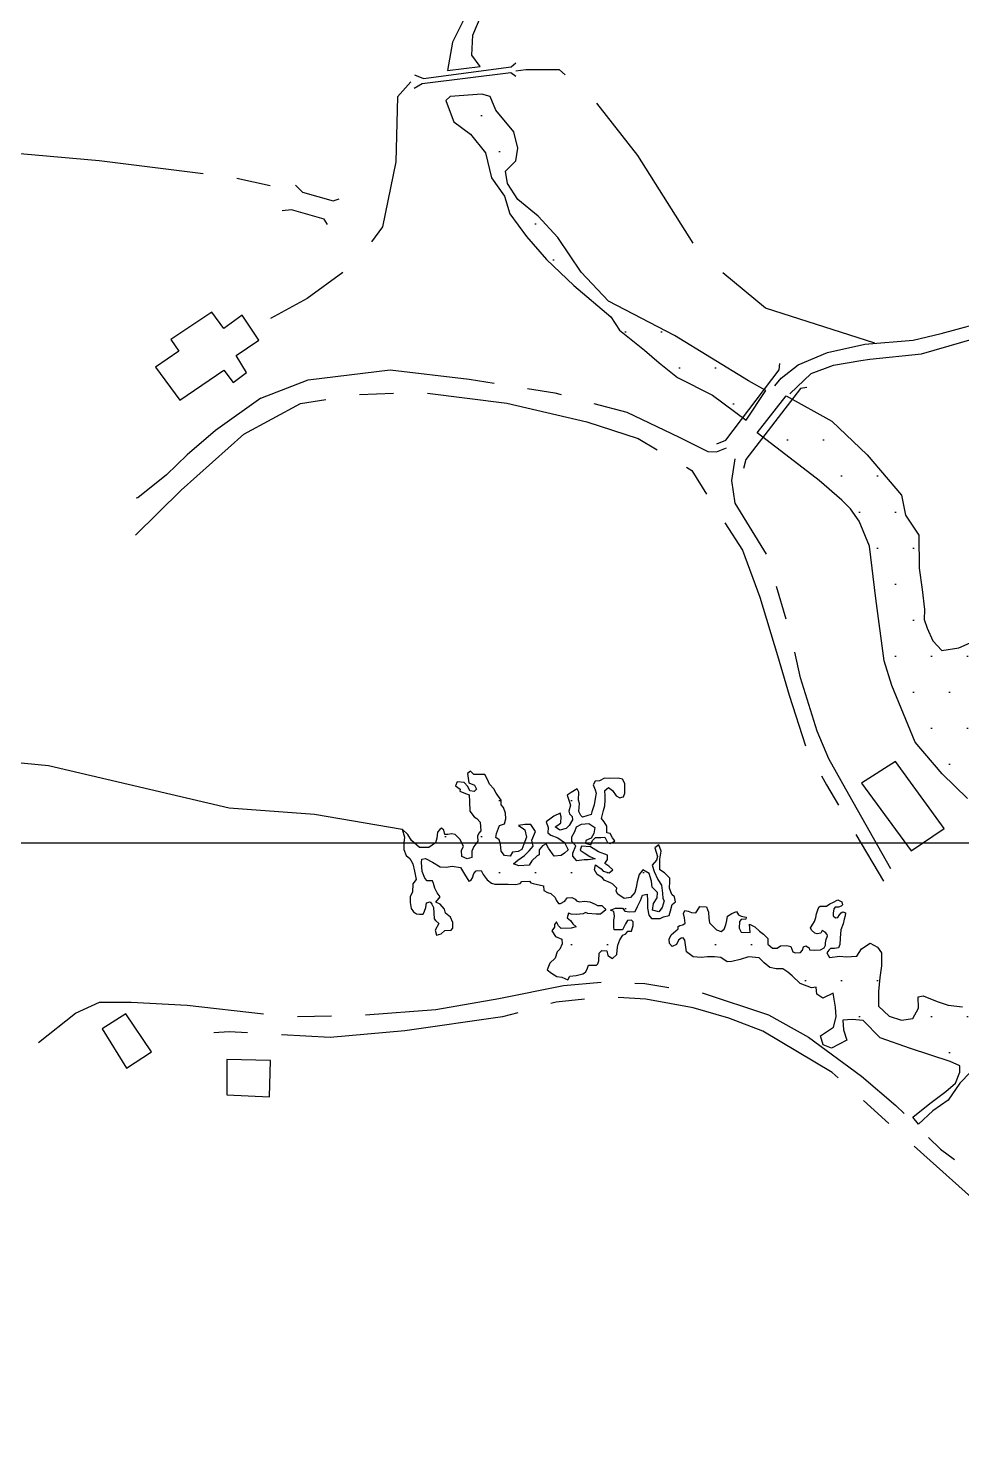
# Model space of a CAD drawing. Header units: millimetres. Extents: x 548366 to 1117317, y 7446967 to 14899125.
# Drawn here: x 556116.5 to 556322.2, y 7459282 to 7459594.4 of the extents above; entities that cross this region are included whole.
import ezdxf

# ---------------------------------------------------------------- set-up
doc = ezdxf.new("R2010")
doc.units = ezdxf.units.MM
doc.header["$MEASUREMENT"] = 0
doc.linetypes.add('CAMINHO', pattern=[3.75, 3, -0.75])
doc.linetypes.add('ESTR-TERRA', pattern=[1, 0.7, -0.1, 0.1, -0.1])
for name, color, linetype in [('CAMINHO', 1, 'CAMINHO'), ('EDIFICAÇÃO', 7, 'Continuous'), ('MALHA_TM', 8, 'Continuous'), ('PONTE', 8, 'Continuous'), ('RADIAIS', 222, 'Continuous'), ('RIO_PERMANENTE', 4, 'Continuous'), ('RUA_PAV_S_MEIO_FIO', 2, 'ESTR-TERRA')]:
    doc.layers.add(name, color=color, linetype=linetype)
pattern_1 = [(0, (0, 0), (3.96875, 7.9375), [0, -7.9375])]

msp = doc.modelspace()

# ---------------------------------------------------------------- hatches: boundary and pattern name
at = {"layer": 'RIO_PERMANENTE', "ltscale": 0.5}
h = msp.add_hatch(dxfattribs=at)
h.set_pattern_fill('DOTS', color=256, scale=5, style=0)
h.set_pattern_definition(pattern_1)
h.paths.add_polyline_path([(556211.02, 7459617.53), (556211.64, 7459605.7), (556212.47, 7459596.37), (556209.98, 7459591.39), (556208.89, 7459585.15), (556216.04, 7459586.04), (556214.27, 7459588.5), (556214.43, 7459592.88), (556216.31, 7459597.26), (556215.84, 7459604.15), (556215.68, 7459614.63), (556215.06, 7459619.95), (556213.51, 7459626.24), (556210.4, 7459636.82), (556205.41, 7459650.92), (556198.52, 7459664.48), (556185.03, 7459681.7), (556176.93, 7459694.77), (556173.2, 7459705.55), (556172.16, 7459711.78), (556172.36, 7459718.18), (556172.78, 7459725.65), (556178.71, 7459734.07), (556189.05, 7459743.84), (556200.51, 7459754.73), (556205.63, 7459763.8), (556210.25, 7459776.65), (556211.24, 7459790.82), (556214.53, 7459812.57), (556217.5, 7459830.03), (556220.25, 7459838.54), (556212.76, 7459837.69), (556210.77, 7459829.88), (556207.64, 7459811.29), (556204.75, 7459788.99), (556202.13, 7459771.15), (556194.51, 7459758.82), (556182.44, 7459746.75), (556174.56, 7459739.41), (556167.97, 7459728.72), (556166.56, 7459723.7), (556165.94, 7459719.35), (556168.64, 7459704.62), (556168.84, 7459694.45), (556174.87, 7459685.95), (556180.06, 7459675.78), (556184.24, 7459668.14), (556190.05, 7459663.16), (556195.24, 7459650.3), (556205.62, 7459630.8)])
h = msp.add_hatch(dxfattribs=at)
h.set_pattern_fill('DOTS', color=256, scale=5, style=0)
h.set_pattern_definition(pattern_1)
h.paths.add_polyline_path([(556219.5, 7459576.4), (556218.26, 7459579.44), (556216.45, 7459579.9), (556209.44, 7459579.44), (556208.54, 7459578.54), (556209.44, 7459575.94), (556210.3, 7459573.84), (556213.93, 7459571.12), (556217.24, 7459567.03), (556217.93, 7459564.22), (556221.89, 7459565.2), (556223.47, 7459564.76), (556223.94, 7459565.23), (556224.36, 7459568.04), (556223.49, 7459571.63)])
h.paths.add_polyline_path([(556226.67, 7459553.48), (556221.71, 7459556.49), (556222.6, 7459553.58), (556226.32, 7459548.57), (556230.7, 7459543.49), (556236.75, 7459537.75), (556238.99, 7459535.87), (556236.87, 7459540.98)])
h = msp.add_hatch(dxfattribs=at)
h.set_pattern_fill('DOTS', color=256, scale=5, style=0)
h.set_pattern_definition(pattern_1)
h.paths.add_polyline_path([(556265.57, 7459522.3), (556265.02, 7459523), (556258.93, 7459526.75), (556244.37, 7459534.31), (556238.37, 7459540.7), (556233.19, 7459548.35), (556228.89, 7459553.07), (556224.39, 7459556.72), (556222.11, 7459560.21), (556221.65, 7459562.96), (556223.47, 7459564.76), (556221.89, 7459565.2), (556217.93, 7459564.22), (556218.59, 7459561.49), (556221.42, 7459557.43), (556221.71, 7459556.49), (556226.67, 7459553.48), (556236.87, 7459540.98), (556238.99, 7459535.87), (556244.9, 7459530.91), (556246.78, 7459527.92), (556252.32, 7459523.56), (556255.5, 7459520.71), (556259.55, 7459517.53), (556267.3, 7459513.59), (556273.99, 7459508.65), (556277.5, 7459513.28), (556275.91, 7459513.54)])
h.paths.add_polyline_path([(556275.19, 7459516.75), (556265.02, 7459523), (556265.57, 7459522.3), (556275.91, 7459513.54), (556277.5, 7459513.28), (556278.69, 7459514.85)])
at = {"layer": 'RIO_PERMANENTE', "ltscale": 4}
h = msp.add_hatch(dxfattribs=at)
h.set_pattern_fill('DOTS', color=256, scale=5, style=0)
h.set_pattern_definition(pattern_1)
h.paths.add_polyline_path([(556337.85, 7459471.75), (556331.25, 7459465.91), (556324.76, 7459459.35), (556321.57, 7459457.98), (556317.82, 7459457.39), (556315.82, 7459459.51), (556314.56, 7459462.28), (556313.94, 7459464.24), (556314.01, 7459466.45), (556313.47, 7459470.8), (556312.8, 7459475.51), (556312.74, 7459482.76), (556309.82, 7459487.18), (556308.94, 7459491.6), (556301.34, 7459500.46), (556293.56, 7459507.9), (556284.85, 7459512.76), (556278.4, 7459504.36), (556285.32, 7459499.02), (556290.79, 7459494.81), (556295.8, 7459490.48), (556297.73, 7459488.61), (556299.57, 7459485.86), (556301.87, 7459480.35), (556303.25, 7459468.87), (556305.08, 7459455.1), (556306.83, 7459449.67), (556311.98, 7459437.2), (556317.91, 7459430.23), (556323.47, 7459424.8), (556328.07, 7459416.54), (556329.45, 7459411.95), (556329.91, 7459405.52), (556333.02, 7459394.85), (556349.42, 7459370.56), (556350.03, 7459370.88), (556351.69, 7459372.78), (556354.77, 7459375.15), (556356.67, 7459376.09), (556360.7, 7459376.57), (556365.21, 7459376.81), (556370.43, 7459377.75), (556375.17, 7459381.07), (556381.58, 7459386.99), (556387.03, 7459392.68), (556391.6, 7459398.51), (556400.37, 7459410.35), (556405.12, 7459416.51), (556405.71, 7459417.13)])
h.paths.add_polyline_path([(556361.61, 7459427.11), (556365.08, 7459429.71), (556368.98, 7459431.79), (556371.71, 7459432.44), (556373.67, 7459432.93), (556375.73, 7459433.27), (556378.36, 7459432.93), (556379.73, 7459429.96), (556381.61, 7459428.84), (556381.67, 7459427.67), (556381.33, 7459426.76), (556379.27, 7459424.93), (556376.3, 7459420.82), (556375.09, 7459418.5), (556373.43, 7459414.81), (556373.15, 7459413.09), (556372.93, 7459409.78), (556372.65, 7459407.8), (556372.27, 7459406.36), (556370.13, 7459402.78), (556368.64, 7459401.87), (556365.7, 7459401.56), (556364.85, 7459399.03), (556364.18, 7459398.67), (556363.39, 7459399.03), (556362.47, 7459398.88), (556361.93, 7459398.09), (556361.51, 7459395.09), (556359.59, 7459393.86), (556355.41, 7459393.68), (556354.22, 7459394.18), (556353.44, 7459395.82), (556352.52, 7459396.85), (556350.04, 7459397.36), (556348.75, 7459398.22), (556348.49, 7459399.63), (556348.9, 7459400.54), (556348.29, 7459401.98), (556346.58, 7459407.01), (556344.75, 7459409.98), (556342.47, 7459413.21), (556342.35, 7459414.54), (556342.91, 7459415.38), (556344.06, 7459415), (556344.65, 7459414.08), (556346.39, 7459412.34), (556349.16, 7459411.28), (556350.74, 7459410.61), (556351.36, 7459411.57), (556351.72, 7459412.83), (556351.61, 7459414.77), (556353.49, 7459415.2), (556354.01, 7459416.23), (556352.91, 7459416.69), (556350.74, 7459416.69), (556348.13, 7459417.99), (556347.27, 7459418.88), (556347.69, 7459420.16), (556349.43, 7459420.16), (556351.3, 7459419.29), (556352.87, 7459419.45), (556355.38, 7459421.05), (556358.58, 7459423.34)], flags=16)
h = msp.add_hatch(dxfattribs=at)
h.set_pattern_fill('DOTS', color=256, scale=5, style=0)
h.set_pattern_definition(pattern_1)
h.paths.add_polyline_path([(556224.39, 7459411.22), (556225.81, 7459412.21), (556226.88, 7459413.28), (556227.73, 7459414.27), (556227.48, 7459415.62), (556228.28, 7459417.51), (556227.23, 7459419.04), (556225.95, 7459419.04), (556224.53, 7459418.83), (556225.34, 7459418.36), (556225.9, 7459417.9), (556226.27, 7459416.29), (556225.67, 7459414.7), (556225.23, 7459413.54), (556224.44, 7459413.14), (556223.18, 7459412.99), (556222.68, 7459412.07), (556221.47, 7459412.21), (556220.68, 7459413.21), (556220.54, 7459414.7), (556220.26, 7459415.7), (556219.54, 7459416.2), (556219.69, 7459417.05), (556220.33, 7459418.83), (556221.47, 7459419.18), (556221.75, 7459420.32), (556221.68, 7459421.53), (556221.18, 7459422.81), (556220.68, 7459423.38), (556220.68, 7459424.45), (556219.62, 7459425.94), (556219.05, 7459426.94), (556218.12, 7459427.93), (556217.69, 7459429), (556217.12, 7459430.07), (556214.7, 7459430.07), (556213.92, 7459430.78), (556213.28, 7459430.28), (556213.56, 7459428.22), (556214.85, 7459427.72), (556215.27, 7459426.87), (556214.77, 7459426.3), (556213.78, 7459426.44), (556213.35, 7459427.43), (556212.57, 7459428.29), (556211, 7459428.43), (556210.65, 7459427.58), (556211.64, 7459426.87), (556211.57, 7459426.37), (556212.85, 7459425.87), (556213.64, 7459425.59), (556213.71, 7459424.09), (556213.78, 7459421.96), (556214.77, 7459420.75), (556215.34, 7459420.39), (556216.06, 7459419.54), (556216.2, 7459417.69), (556215.77, 7459417.12), (556215.49, 7459416.48), (556215.56, 7459415.41), (556214.7, 7459414.2), (556214.21, 7459413.21), (556214.21, 7459411.78), (556213.21, 7459411.5), (556212, 7459412), (556211.93, 7459413.35), (556212.43, 7459414.27), (556211.57, 7459415.84), (556210.57, 7459416.84), (556209.79, 7459416.98), (556208.94, 7459416.84), (556208.3, 7459416.84), (556208.08, 7459417.83), (556207.58, 7459418.26), (556207.16, 7459417.97), (556206.66, 7459417.4), (556206.52, 7459416.05), (556206.23, 7459414.99), (556204.74, 7459413.99), (556202.74, 7459413.99), (556200.96, 7459415.55), (556200.11, 7459416.84), (556198.9, 7459418.04), (556199.4, 7459416.27), (556199.25, 7459414.99), (556199.25, 7459413.56), (556199.75, 7459412.21), (556200.54, 7459411.57), (556201.25, 7459410.43), (556201.6, 7459408.8), (556201.96, 7459406.95), (556201.25, 7459406.02), (556201.18, 7459404.17), (556200.61, 7459403.18), (556200.61, 7459401.9), (556200.89, 7459400.54), (556201.39, 7459399.83), (556202.03, 7459399.41), (556202.67, 7459399.34), (556203.53, 7459399.34), (556203.81, 7459399.98), (556204.1, 7459400.76), (556204.24, 7459401.83), (556205.09, 7459402.04), (556205.45, 7459401.54), (556205.8, 7459400.76), (556205.95, 7459398.27), (556206.23, 7459397.91), (556206.94, 7459397.24), (556206.16, 7459395.75), (556206.44, 7459394.68), (556207.51, 7459394.97), (556208.29, 7459395.68), (556209.65, 7459395.82), (556210.07, 7459396.25), (556210.07, 7459397.46), (556209.5, 7459398.66), (556208.44, 7459399.52), (556208.22, 7459400.44), (556207.23, 7459401.51), (556206.3, 7459401.94), (556206.94, 7459402.79), (556207.23, 7459403.15), (556206.59, 7459404), (556206.09, 7459405), (556205.8, 7459406.06), (556205.59, 7459406.63), (556204.38, 7459406.63), (556203.88, 7459407.27), (556203.31, 7459408.7), (556203.17, 7459410.69), (556203.24, 7459411.4), (556204.02, 7459411.54), (556205.59, 7459410.76), (556207.23, 7459409.76), (556208.58, 7459409.69), (556209.93, 7459409.9), (556211.71, 7459409.62), (556212.64, 7459408.13), (556213.56, 7459406.56), (556213.99, 7459406.7), (556214.35, 7459407.34), (556214.7, 7459408.27), (556215.2, 7459408.84), (556216.27, 7459408.91), (556216.77, 7459408.06), (556217.62, 7459406.85), (556218.55, 7459406.13), (556219.33, 7459405.92), (556220.54, 7459405.92), (556222.25, 7459405.92), (556223.89, 7459405.85), (556224.88, 7459406.06), (556225.24, 7459406.49), (556226.95, 7459406.56), (556227.23, 7459406.21), (556227.73, 7459406.06), (556230.01, 7459405.57), (556230.08, 7459404.5), (556230.93, 7459404.07), (556231.65, 7459403.86), (556232.64, 7459403), (556232.86, 7459402.36), (556233.35, 7459401.65), (556233.78, 7459401.65), (556234.71, 7459402.15), (556235.28, 7459402.93), (556236.27, 7459403), (556236.98, 7459402.65), (556237.34, 7459402.22), (556237.98, 7459402.01), (556239.05, 7459402.15), (556240.26, 7459402.01), (556241.4, 7459401.51), (556241.9, 7459401.23), (556242.89, 7459401.23), (556243.53, 7459400.59), (556243.75, 7459400.3), (556242.61, 7459399.31), (556241.61, 7459399.31), (556239.83, 7459399.45), (556239.26, 7459399.66), (556238.76, 7459399.38), (556237.27, 7459399.23), (556236.13, 7459399.31), (556235.56, 7459399.52), (556235.28, 7459398.52), (556235.99, 7459397.88), (556236.49, 7459397.17), (556237.2, 7459396.53), (556236.13, 7459396.25), (556233.92, 7459396.18), (556233.35, 7459396.74), (556232.93, 7459397.6), (556232.43, 7459397.03), (556232.43, 7459396.46), (556231.86, 7459395.61), (556232.71, 7459394.4), (556234.07, 7459393.83), (556234.14, 7459392.76), (556233.64, 7459391.62), (556233.07, 7459391.05), (556232.57, 7459389.63), (556231.43, 7459388.49), (556230.86, 7459387.07), (556231.79, 7459386.29), (556233, 7459385.58), (556234.07, 7459385.43), (556235.42, 7459384.86), (556235.85, 7459385.65), (556237.2, 7459385.79), (556238.69, 7459386.14), (556239.26, 7459386.5), (556239.69, 7459387.21), (556239.97, 7459388.07), (556241.68, 7459388.07), (556242.04, 7459388.35), (556242.25, 7459389.06), (556242.32, 7459390.7), (556242.89, 7459391.34), (556243.96, 7459391.27), (556244.18, 7459390.2), (556245.24, 7459389.56), (556246.17, 7459390.41), (556246.24, 7459391.41), (556246.45, 7459392.48), (556246.88, 7459393.69), (556247.52, 7459394.68), (556248.16, 7459394.97), (556248.61, 7459395.53), (556249.4, 7459395.53), (556249.82, 7459396.82), (556249.82, 7459397.6), (556249.4, 7459398.02), (556248.54, 7459397.95), (556248.11, 7459397.17), (556247.47, 7459395.89), (556245.62, 7459395.89), (556245.55, 7459396.46), (556245.55, 7459397.88), (556245.69, 7459398.88), (556245.55, 7459399.87), (556244.77, 7459400.16), (556245.91, 7459400.66), (556247.47, 7459400.66), (556247.97, 7459399.95), (556248.97, 7459399.8), (556250.25, 7459399.87), (556250.75, 7459401.01), (556251.39, 7459402.29), (556251.82, 7459403.5), (556252.88, 7459403.72), (556252.96, 7459402.22), (556252.96, 7459400.66), (556253.24, 7459399.09), (556253.81, 7459398.38), (556255.73, 7459398.38), (556256.51, 7459398.74), (556257.73, 7459399.02), (556258.01, 7459400.02), (556258.37, 7459401.44), (556259.15, 7459402.01), (556258.94, 7459403.15), (556258.29, 7459403.64), (556257.8, 7459405.07), (556257.87, 7459406.49), (556257.87, 7459407.27), (556256.73, 7459408.41), (556255.66, 7459409.05), (556255.66, 7459411.4), (556255.95, 7459413.18), (556255.45, 7459414.6), (556254.59, 7459413.89), (556255.16, 7459412.04), (556254.95, 7459411.18), (556253.95, 7459410.12), (556254.45, 7459408.7), (556255.23, 7459406.92), (556256.02, 7459405.71), (556256.23, 7459403.93), (556256.3, 7459402.79), (556256.66, 7459402.22), (556256.16, 7459400.8), (556255.45, 7459399.8), (556254.02, 7459400.16), (556254.24, 7459401.65), (556255.09, 7459402.93), (556255.16, 7459404.07), (556253.95, 7459405.28), (556253.81, 7459406.56), (556253.31, 7459408.27), (556251.96, 7459409.05), (556251.1, 7459408.05), (556250.68, 7459406.42), (556250.46, 7459405.21), (556250.18, 7459404.07), (556249.18, 7459403), (556247.83, 7459402.79), (556246.41, 7459403.72), (556246.05, 7459404.36), (556246.19, 7459405.07), (556245.34, 7459405.92), (556244.77, 7459406.21), (556243.42, 7459406.77), (556243.06, 7459407.34), (556241.85, 7459408.05), (556241.28, 7459409.05), (556241.5, 7459410.16), (556242.77, 7459409.33), (556243.18, 7459408.78), (556244.48, 7459408.4), (556245.34, 7459409.05), (556244.42, 7459409.9), (556243.58, 7459410.45), (556244.13, 7459411.33), (556244.13, 7459412.32), (556242.16, 7459413.01), (556240.38, 7459414.15), (556238.44, 7459414.28), (556238.09, 7459413.4), (556239, 7459412.82), (556240.28, 7459412.04), (556241.42, 7459411.49), (556239.89, 7459411.31), (556238.99, 7459411.27), (556237.38, 7459411.07), (556236.51, 7459412.11), (556236.51, 7459412.75), (556237.15, 7459414.34), (556236.31, 7459415.31), (556236.31, 7459416.35), (556236.91, 7459417.54), (556237.34, 7459418.54), (556238.41, 7459419.11), (556240.05, 7459419.25), (556241.33, 7459418.4), (556241.14, 7459417.05), (556240.57, 7459416.06), (556239.33, 7459415.53), (556239.29, 7459414.94), (556240.43, 7459414.58), (556240.83, 7459415.55), (556241.47, 7459416.2), (556242.68, 7459416.2), (556243.56, 7459416.28), (556244.16, 7459415.07), (556244.69, 7459414.89), (556245.46, 7459415.24), (556245.77, 7459415.49), (556245.25, 7459416.12), (556244.75, 7459417.05), (556243.96, 7459417.26), (556243.96, 7459417.9), (556243.96, 7459418.68), (556243.39, 7459419.61), (556242.81, 7459420.38), (556243.25, 7459422.17), (556243.54, 7459423.17), (556243.61, 7459424.45), (556243.61, 7459425.37), (556243.54, 7459426.54), (556244.38, 7459427.2), (556245.24, 7459426.58), (556246.03, 7459425.37), (556246.88, 7459424.95), (556247.31, 7459425.09), (556247.67, 7459425.16), (556247.97, 7459425.94), (556247.97, 7459428.06), (556247.46, 7459429.07), (556246.46, 7459429.28), (556244.6, 7459429.21), (556243.47, 7459429.25), (556242.41, 7459428.65), (556241.4, 7459428.63), (556241, 7459427.82), (556241.4, 7459426.72), (556241.61, 7459425.94), (556241.4, 7459424.8), (556241.19, 7459423.38), (556240.7, 7459421.83), (556240.57, 7459421.26), (556238.6, 7459420.69), (556238.23, 7459421.06), (556237.84, 7459421.89), (556237.98, 7459423.66), (556237.72, 7459424.45), (556237.84, 7459426.15), (556237.45, 7459426.89), (556236.11, 7459426.08), (556235.25, 7459425.5), (556235.96, 7459423.32), (556235.63, 7459422.03), (556235.78, 7459421.39), (556236.35, 7459420.82), (556236.42, 7459420.11), (556235.71, 7459418.83), (556235.06, 7459418.19), (556233.64, 7459417.83), (556232.6, 7459418.57), (556233.43, 7459419.04), (556233.86, 7459419.45), (556233.93, 7459420.75), (556233.71, 7459421.53), (556232.33, 7459420.91), (556231.7, 7459420.47), (556230.59, 7459419.61), (556231.08, 7459418.42), (556231.01, 7459417.26), (556231.67, 7459416.71), (556233.17, 7459416.14), (556234.64, 7459415.13), (556235.44, 7459413.47), (556234.69, 7459412.72), (556233.94, 7459412.24), (556232.36, 7459412.07), (556231.14, 7459413.86), (556230.65, 7459414.77), (556229.8, 7459414.35), (556229.09, 7459413.47), (556229.11, 7459412.41), (556228.63, 7459412.19), (556227.48, 7459411.07), (556226.84, 7459410.12), (556224.6, 7459409.93), (556223.39, 7459410.36)])
h = msp.add_hatch(dxfattribs=at)
h.set_pattern_fill('DOTS', color=256, scale=5, style=0)
h.set_pattern_definition(pattern_1)
h.paths.add_polyline_path([(556333.02, 7459394.85), (556333.12, 7459394.5), (556332.46, 7459387.35), (556329.64, 7459382.93), (556325.47, 7459379.52), (556322.4, 7459378.93), (556319.25, 7459379.27), (556316.83, 7459380.09), (556313.72, 7459381.33), (556312.58, 7459381.12), (556312.69, 7459378.64), (556311.44, 7459376.36), (556308.95, 7459375.94), (556306.25, 7459376.88), (556303.87, 7459379.05), (556303.87, 7459382.26), (556304.18, 7459385.37), (556304.49, 7459387.96), (556304.49, 7459390.76), (556303.66, 7459392.01), (556302, 7459392.94), (556300.14, 7459391.7), (556299.1, 7459390.04), (556296.71, 7459389.93), (556295.36, 7459390.04), (556293.08, 7459389.73), (556292.46, 7459390.76), (556292.9, 7459391.4), (556293.28, 7459391.75), (556294.18, 7459391.75), (556295.04, 7459391.92), (556295.33, 7459392.6), (556295.42, 7459394.05), (556295.59, 7459395.88), (556296.1, 7459397.16), (556296.27, 7459398.23), (556296.53, 7459398.96), (556296.57, 7459399.64), (556295.97, 7459399.85), (556295.63, 7459399.64), (556295.29, 7459399.17), (556294.91, 7459398.61), (556294.39, 7459398.49), (556293.84, 7459398.91), (556293.88, 7459399.51), (556294.05, 7459400.45), (556294.35, 7459400.83), (556295.08, 7459400.88), (556295.63, 7459401.05), (556295.93, 7459401.34), (556295.8, 7459402.03), (556294.91, 7459402.5), (556293.8, 7459401.9), (556293.16, 7459401.6), (556292.43, 7459401.09), (556291.02, 7459401.05), (556290.72, 7459400.83), (556290.42, 7459400.02), (556290.21, 7459399.38), (556290.04, 7459398.61), (556289.78, 7459397.68), (556289.4, 7459397.08), (556288.89, 7459396.31), (556289.1, 7459395.76), (556289.83, 7459395.16), (556290.34, 7459394.95), (556291.15, 7459395.16), (556291.45, 7459395.71), (556292.09, 7459395.37), (556292.56, 7459394.86), (556292.6, 7459394.52), (556292.35, 7459393.75), (556292.22, 7459393.03), (556292.22, 7459392.47), (556291.88, 7459391.87), (556291.11, 7459391.49), (556289.74, 7459391.4), (556288.63, 7459391.45), (556288.55, 7459391.92), (556287.86, 7459392.34), (556287.31, 7459392.09), (556287.09, 7459391.4), (556286.67, 7459390.85), (556285.56, 7459390.76), (556284.96, 7459390.98), (556284.57, 7459392.21), (556283.64, 7459392.43), (556282.23, 7459392.3), (556281.5, 7459391.79), (556280.48, 7459391.79), (556279.45, 7459392.69), (556279.45, 7459393.95), (556278.53, 7459394.9), (556277.65, 7459395.59), (556276.6, 7459396.54), (556275.47, 7459397.14), (556275.6, 7459395.24), (556273.61, 7459395.37), (556273.17, 7459396.19), (556273.26, 7459397.69), (556273.61, 7459398.13), (556274.62, 7459398.21), (556274.71, 7459398.62), (556273.61, 7459398.87), (556273.04, 7459399.15), (556272.6, 7459399.91), (556271.56, 7459399.44), (556270.55, 7459398.87), (556270.42, 7459397.89), (556270.2, 7459396.98), (556269.88, 7459395.97), (556269.16, 7459395.5), (556268.15, 7459395.87), (556267.36, 7459396.66), (556266.6, 7459397.42), (556266.48, 7459398.4), (556266.38, 7459399.75), (556265.94, 7459400.95), (556264.49, 7459400.98), (556263.92, 7459400.07), (556263.6, 7459399.6), (556262.63, 7459399.66), (556261.9, 7459399.97), (556261.21, 7459400.13), (556260.89, 7459399.47), (556261.14, 7459398.52), (556261.24, 7459397.32), (556260.73, 7459396.98), (556260.07, 7459396.82), (556259.69, 7459396.57), (556259.69, 7459396.08), (556259.23, 7459395.62), (556258.18, 7459394.75), (556257.71, 7459393.82), (556257.77, 7459392.83), (556258.41, 7459392.19), (556259.34, 7459392.66), (556259.75, 7459393.59), (556260.39, 7459394.05), (556260.85, 7459394.11), (556261.2, 7459393.59), (556261.55, 7459391.03), (556263, 7459389.93), (556264.75, 7459389.76), (556266.2, 7459389.93), (556267.71, 7459389.93), (556269.08, 7459389.78), (556270.48, 7459388.79), (556271.52, 7459388.85), (556273.38, 7459389.32), (556275.24, 7459389.9), (556277.57, 7459389.66), (556278.67, 7459388.62), (556279.95, 7459387.57), (556281.29, 7459387.28), (556282.8, 7459387.28), (556283.9, 7459386.53), (556284.83, 7459385.72), (556286.57, 7459384.03), (556289.07, 7459383.1), (556290.12, 7459383.22), (556290.26, 7459381.7), (556291.57, 7459380.84), (556293.9, 7459381.94), (556294.36, 7459378.81), (556294.54, 7459376.72), (556293.95, 7459374.45), (556291.11, 7459372.48), (556291.65, 7459370.56), (556293.47, 7459369.81), (556296.89, 7459371.59), (556296.16, 7459373.81), (556295.99, 7459375.96), (556298.08, 7459376.08), (556300.45, 7459375.86), (556304.25, 7459372.07), (556310.89, 7459369.7), (556319.66, 7459366.86), (556321.8, 7459365.91), (556321.8, 7459364.49), (556320.85, 7459362.12), (556318.72, 7459360.22), (556315.16, 7459357.62), (556311.4, 7459354.61), (556312.65, 7459353.09), (556315.87, 7459355.96), (556319.19, 7459358.33), (556321.8, 7459362.12), (556324.17, 7459364.49), (556329.63, 7459366.62), (556344.33, 7459367.8), (556349.42, 7459370.56)])

# ---------------------------------------------------------------- linework, layer by layer
at = {"layer": 'CAMINHO', "ltscale": 12.5, "flags": 128}
for points in [[(556303.07, 7459525.05), (556278.95, 7459532.77), (556264.43, 7459544.81), (556250.84, 7459566.42), (556240.64, 7459579.39), (556233.54, 7459585.26), (556226.12, 7459585.26), (556223.96, 7459584.95)], [(556200.77, 7459582.67), (556197.82, 7459579.36), (556197.46, 7459565.03), (556194.52, 7459550.7), (556189, 7459542.99), (556177.97, 7459534.9), (556169.89, 7459530.49)]]:
    msp.add_lwpolyline(points, dxfattribs=at)
at = {"layer": 'EDIFICAÇÃO'}
for points in [[(556144.52, 7459519.77), (556149.85, 7459512.5), (556159.55, 7459519.12), (556161.65, 7459516.38), (556164.57, 7459518.64), (556162.3, 7459522.36), (556167.31, 7459525.75), (556163.6, 7459531.24), (556159.55, 7459528.33), (556156.97, 7459531.89), (556147.91, 7459525.91), (556149.69, 7459523.32)], [(556300.13, 7459428.17), (556311.08, 7459413.23), (556318.37, 7459418.15), (556307.61, 7459432.9)], [(556132.78, 7459374.09), (556138.16, 7459365.41), (556143.62, 7459368.98), (556137.95, 7459377.37)], [(556160.22, 7459367.3), (556160.22, 7459359.53), (556169.67, 7459359.11), (556169.88, 7459367.09)]]:
    msp.add_lwpolyline(points, close=True, dxfattribs=at)
at = {"layer": 'MALHA_TM'}
msp.add_lwpolyline([(549360, 7459415), (559365, 7459415)], dxfattribs=at)
at = {"layer": 'PONTE', "ltscale": 2.5}
for points in [[(556223.97, 7459583.79), (556222.84, 7459584.63), (556203.26, 7459582.19), (556201.5, 7459581.16)], [(556201.6, 7459584.2), (556203.61, 7459583.38), (556222.87, 7459585.91), (556223.93, 7459586.81)], [(556268.25, 7459502.87), (556270.25, 7459503.73), (556281.99, 7459519.2), (556282.09, 7459520.59)], [(556288.04, 7459515.3), (556286.64, 7459515.08), (556274.61, 7459499.45), (556274.11, 7459497.47)]]:
    msp.add_lwpolyline(points, dxfattribs=at)
at = {"layer": 'PONTE'}
for points in [[(556175.37, 7459559.85), (556176.91, 7459558.31), (556183.7, 7459556.46), (556185.02, 7459556.89)], [(556182.44, 7459551.21), (556181.71, 7459552.42), (556174.46, 7459554.45), (556172.44, 7459554.19)]]:
    msp.add_lwpolyline(points, dxfattribs=at)
at = {"layer": 'RADIAIS', "linetype": 'Continuous', "ltscale": 2.5}
for radius in [4998.2, 3998.56]:
    msp.add_circle((554363.71, 7455412.75), radius, dxfattribs=at)
at = {"layer": 'RIO_PERMANENTE'}
for points in [[(556212.47, 7459596.37), (556209.98, 7459591.39), (556208.89, 7459585.15), (556216.04, 7459586.04), (556214.27, 7459588.5), (556214.43, 7459592.88), (556216.31, 7459597.26)], [(556047.66, 7459439.16), (556120.97, 7459432.03), (556160.77, 7459422.7), (556179.57, 7459421.34), (556198.9, 7459418.04)]]:
    msp.add_lwpolyline(points, dxfattribs=at)
at = {"layer": 'RIO_PERMANENTE', "ltscale": 2.5, "flags": 128}
for points in [[(556279.06, 7459514.65), (556275.19, 7459516.75), (556258.93, 7459526.75), (556244.37, 7459534.31), (556238.37, 7459540.7), (556233.19, 7459548.35), (556228.89, 7459553.07), (556224.39, 7459556.72), (556222.11, 7459560.21), (556221.65, 7459562.96), (556223.94, 7459565.23), (556224.36, 7459568.04), (556223.49, 7459571.63), (556219.5, 7459576.4), (556218.26, 7459579.44), (556216.45, 7459579.9), (556209.44, 7459579.44), (556208.54, 7459578.54), (556209.44, 7459575.94), (556210.3, 7459573.84), (556213.93, 7459571.12), (556217.24, 7459567.03), (556218.59, 7459561.49), (556221.42, 7459557.43), (556222.6, 7459553.58), (556226.32, 7459548.57), (556230.7, 7459543.49), (556236.75, 7459537.75), (556244.9, 7459530.91), (556246.78, 7459527.92), (556252.32, 7459523.56), (556255.5, 7459520.71), (556259.55, 7459517.53), (556267.3, 7459513.59), (556274.69, 7459508.14)], [(556248.61, 7459395.53), (556249.4, 7459395.53), (556249.82, 7459396.82), (556249.82, 7459397.6), (556249.4, 7459398.02), (556248.54, 7459397.95), (556248.11, 7459397.17), (556247.47, 7459395.89), (556245.62, 7459395.89), (556245.55, 7459396.46), (556245.55, 7459397.88), (556245.69, 7459398.88), (556245.55, 7459399.87), (556244.77, 7459400.16), (556245.91, 7459400.66), (556247.47, 7459400.66), (556247.97, 7459399.95), (556248.97, 7459399.8), (556250.25, 7459399.87), (556250.75, 7459401.01), (556251.39, 7459402.29), (556251.82, 7459403.5), (556252.88, 7459403.72), (556252.96, 7459402.22), (556252.96, 7459400.66), (556253.24, 7459399.09), (556253.81, 7459398.38), (556255.73, 7459398.38), (556256.51, 7459398.74), (556257.73, 7459399.02), (556258.01, 7459400.02), (556258.37, 7459401.44), (556259.15, 7459402.01), (556258.94, 7459403.15), (556258.29, 7459403.64), (556257.8, 7459405.07), (556257.87, 7459406.49), (556257.87, 7459407.27), (556256.73, 7459408.41), (556255.66, 7459409.05), (556255.66, 7459411.4), (556255.95, 7459413.18), (556255.45, 7459414.6), (556254.59, 7459413.89), (556255.16, 7459412.04), (556254.95, 7459411.18), (556253.95, 7459410.12), (556254.45, 7459408.7), (556255.23, 7459406.92), (556256.02, 7459405.71), (556256.23, 7459403.93), (556256.3, 7459402.79), (556256.66, 7459402.22), (556256.16, 7459400.8), (556255.45, 7459399.8), (556254.02, 7459400.16), (556254.24, 7459401.65), (556255.09, 7459402.93), (556255.16, 7459404.07), (556253.95, 7459405.28), (556253.81, 7459406.56), (556253.31, 7459408.27), (556251.96, 7459409.05), (556251.1, 7459408.05), (556250.68, 7459406.42), (556250.46, 7459405.21), (556250.18, 7459404.07), (556249.18, 7459403), (556247.83, 7459402.79), (556246.41, 7459403.72), (556246.05, 7459404.36), (556246.19, 7459405.07), (556245.34, 7459405.92), (556244.77, 7459406.21), (556243.42, 7459406.77), (556243.06, 7459407.34), (556241.85, 7459408.05), (556241.28, 7459409.05), (556241.5, 7459410.16), (556242.77, 7459409.33), (556243.18, 7459408.78), (556244.48, 7459408.4), (556245.34, 7459409.05), (556244.42, 7459409.9), (556243.58, 7459410.45), (556244.13, 7459411.33), (556244.13, 7459412.32), (556242.16, 7459413.01), (556240.38, 7459414.15), (556238.44, 7459414.28), (556238.09, 7459413.4), (556239, 7459412.82), (556240.28, 7459412.04), (556241.42, 7459411.49), (556239.89, 7459411.31), (556238.99, 7459411.27), (556237.38, 7459411.07), (556236.51, 7459412.11), (556236.51, 7459412.75), (556237.15, 7459414.34), (556236.31, 7459415.31), (556236.31, 7459416.35), (556236.91, 7459417.54), (556237.34, 7459418.54), (556238.41, 7459419.11), (556240.05, 7459419.25), (556241.33, 7459418.4), (556241.14, 7459417.05), (556240.57, 7459416.06), (556239.33, 7459415.53), (556239.29, 7459414.94), (556240.43, 7459414.58), (556240.83, 7459415.55), (556241.47, 7459416.2), (556242.68, 7459416.2), (556243.56, 7459416.28), (556244.16, 7459415.07), (556244.69, 7459414.89), (556245.46, 7459415.24), (556245.77, 7459415.49), (556245.25, 7459416.12), (556244.75, 7459417.05), (556243.96, 7459417.26), (556243.96, 7459417.9), (556243.96, 7459418.68), (556243.39, 7459419.61), (556242.81, 7459420.38), (556243.25, 7459422.17), (556243.54, 7459423.17), (556243.61, 7459424.45), (556243.61, 7459425.37), (556243.54, 7459426.54), (556244.38, 7459427.2), (556245.24, 7459426.58), (556246.03, 7459425.37), (556246.88, 7459424.95), (556247.31, 7459425.09), (556247.67, 7459425.16), (556247.97, 7459425.94), (556247.97, 7459428.06), (556247.46, 7459429.07), (556246.46, 7459429.28), (556244.6, 7459429.21), (556243.47, 7459429.25), (556242.41, 7459428.65), (556241.4, 7459428.63), (556241, 7459427.82), (556241.4, 7459426.72), (556241.61, 7459425.94), (556241.4, 7459424.8), (556241.19, 7459423.38), (556240.7, 7459421.83), (556240.57, 7459421.26), (556238.6, 7459420.69), (556238.23, 7459421.06), (556237.84, 7459421.89), (556237.98, 7459423.66), (556237.72, 7459424.45), (556237.84, 7459426.15), (556237.45, 7459426.89), (556236.11, 7459426.08), (556235.25, 7459425.5), (556235.96, 7459423.32), (556235.63, 7459422.03), (556235.78, 7459421.39), (556236.35, 7459420.82), (556236.42, 7459420.11), (556235.71, 7459418.83), (556235.06, 7459418.19), (556233.64, 7459417.83), (556232.6, 7459418.57), (556233.43, 7459419.04), (556233.86, 7459419.45), (556233.93, 7459420.75), (556233.71, 7459421.53), (556232.33, 7459420.91), (556231.7, 7459420.47), (556230.59, 7459419.61), (556231.08, 7459418.42), (556231.01, 7459417.26), (556231.67, 7459416.71), (556233.17, 7459416.14), (556234.64, 7459415.13), (556235.44, 7459413.47), (556234.69, 7459412.72), (556233.94, 7459412.24), (556232.36, 7459412.07), (556231.14, 7459413.86), (556230.65, 7459414.77), (556229.8, 7459414.35), (556229.09, 7459413.47), (556229.11, 7459412.41), (556228.63, 7459412.19), (556227.48, 7459411.07), (556226.84, 7459410.12), (556224.6, 7459409.93), (556223.39, 7459410.36), (556224.39, 7459411.22), (556225.81, 7459412.21), (556226.88, 7459413.28), (556227.73, 7459414.27), (556227.48, 7459415.62), (556228.28, 7459417.51), (556227.23, 7459419.04), (556225.95, 7459419.04), (556224.53, 7459418.83), (556225.34, 7459418.36), (556225.9, 7459417.9), (556226.27, 7459416.29), (556225.67, 7459414.7), (556225.23, 7459413.54), (556224.44, 7459413.14), (556223.18, 7459412.99), (556222.68, 7459412.07), (556221.47, 7459412.21), (556220.68, 7459413.21), (556220.54, 7459414.7), (556220.26, 7459415.7), (556219.54, 7459416.2), (556219.69, 7459417.05), (556220.33, 7459418.83), (556221.47, 7459419.18), (556221.75, 7459420.32), (556221.68, 7459421.53), (556221.18, 7459422.81), (556220.68, 7459423.38), (556220.68, 7459424.45), (556219.62, 7459425.94), (556219.05, 7459426.94), (556218.12, 7459427.93), (556217.69, 7459429), (556217.12, 7459430.07), (556214.7, 7459430.07), (556213.92, 7459430.78), (556213.28, 7459430.28), (556213.56, 7459428.22), (556214.85, 7459427.72), (556215.27, 7459426.87), (556214.77, 7459426.3), (556213.78, 7459426.44), (556213.35, 7459427.43), (556212.57, 7459428.29), (556211, 7459428.43), (556210.65, 7459427.58), (556211.64, 7459426.87), (556211.57, 7459426.37), (556212.85, 7459425.87), (556213.64, 7459425.59), (556213.71, 7459424.09), (556213.78, 7459421.96), (556214.77, 7459420.75), (556215.34, 7459420.39), (556216.06, 7459419.54), (556216.2, 7459417.69), (556215.77, 7459417.12), (556215.49, 7459416.48), (556215.56, 7459415.41), (556214.7, 7459414.2), (556214.21, 7459413.21), (556214.21, 7459411.78), (556213.21, 7459411.5), (556212, 7459412), (556211.93, 7459413.35), (556212.43, 7459414.27), (556211.57, 7459415.84), (556210.57, 7459416.84), (556209.79, 7459416.98), (556208.94, 7459416.84), (556208.3, 7459416.84), (556208.08, 7459417.83), (556207.58, 7459418.26), (556207.16, 7459417.97), (556206.66, 7459417.4), (556206.52, 7459416.05), (556206.23, 7459414.99), (556204.74, 7459413.99), (556202.74, 7459413.99), (556200.96, 7459415.55), (556200.11, 7459416.84), (556198.9, 7459418.04), (556199.4, 7459416.27), (556199.25, 7459414.99), (556199.25, 7459413.56), (556199.75, 7459412.21), (556200.54, 7459411.57), (556201.25, 7459410.43), (556201.6, 7459408.8), (556201.96, 7459406.95), (556201.25, 7459406.02), (556201.18, 7459404.17), (556200.61, 7459403.18), (556200.61, 7459401.9), (556200.89, 7459400.54), (556201.39, 7459399.83), (556202.03, 7459399.41), (556202.67, 7459399.34), (556203.53, 7459399.34), (556203.81, 7459399.98), (556204.1, 7459400.76), (556204.24, 7459401.83), (556205.09, 7459402.04), (556205.45, 7459401.54), (556205.8, 7459400.76), (556205.95, 7459398.27), (556206.23, 7459397.91), (556206.94, 7459397.24), (556206.16, 7459395.75), (556206.44, 7459394.68), (556207.51, 7459394.97), (556208.29, 7459395.68), (556209.65, 7459395.82), (556210.07, 7459396.25), (556210.07, 7459397.46), (556209.5, 7459398.66), (556208.44, 7459399.52), (556208.22, 7459400.44), (556207.23, 7459401.51), (556206.3, 7459401.94), (556206.94, 7459402.79), (556207.23, 7459403.15), (556206.59, 7459404), (556206.09, 7459405), (556205.8, 7459406.06), (556205.59, 7459406.63), (556204.38, 7459406.63), (556203.88, 7459407.27), (556203.31, 7459408.7), (556203.17, 7459410.69), (556203.24, 7459411.4), (556204.02, 7459411.54), (556205.59, 7459410.76), (556207.23, 7459409.76), (556208.58, 7459409.69), (556209.93, 7459409.9), (556211.71, 7459409.62), (556212.64, 7459408.13), (556213.56, 7459406.56), (556213.99, 7459406.7), (556214.35, 7459407.34), (556214.7, 7459408.27), (556215.2, 7459408.84), (556216.27, 7459408.91), (556216.77, 7459408.06), (556217.62, 7459406.85), (556218.55, 7459406.13), (556219.33, 7459405.92), (556220.54, 7459405.92), (556222.25, 7459405.92), (556223.89, 7459405.85), (556224.88, 7459406.06), (556225.24, 7459406.49), (556226.95, 7459406.56), (556227.23, 7459406.21), (556227.73, 7459406.06), (556230.01, 7459405.57), (556230.08, 7459404.5), (556230.93, 7459404.07), (556231.65, 7459403.86), (556232.64, 7459403), (556232.86, 7459402.36), (556233.35, 7459401.65), (556233.78, 7459401.65), (556234.71, 7459402.15), (556235.28, 7459402.93), (556236.27, 7459403), (556236.98, 7459402.65), (556237.34, 7459402.22), (556237.98, 7459402.01), (556239.05, 7459402.15), (556240.26, 7459402.01), (556241.4, 7459401.51), (556241.9, 7459401.23), (556242.89, 7459401.23), (556243.53, 7459400.59), (556243.75, 7459400.3), (556242.61, 7459399.31), (556241.61, 7459399.31), (556239.83, 7459399.45), (556239.26, 7459399.66), (556238.76, 7459399.38), (556237.27, 7459399.23), (556236.13, 7459399.31), (556235.56, 7459399.52), (556235.28, 7459398.52), (556235.99, 7459397.88), (556236.49, 7459397.17), (556237.2, 7459396.53), (556236.13, 7459396.25), (556233.92, 7459396.18), (556233.35, 7459396.74), (556232.93, 7459397.6), (556232.43, 7459397.03), (556232.43, 7459396.46), (556231.86, 7459395.61), (556232.71, 7459394.4), (556234.07, 7459393.83), (556234.14, 7459392.76), (556233.64, 7459391.62), (556233.07, 7459391.05), (556232.57, 7459389.63), (556231.43, 7459388.49), (556230.86, 7459387.07), (556231.79, 7459386.29), (556233, 7459385.58), (556234.07, 7459385.43), (556235.42, 7459384.86), (556235.85, 7459385.65), (556237.2, 7459385.79), (556238.69, 7459386.14), (556239.26, 7459386.5), (556239.69, 7459387.21), (556239.97, 7459388.07), (556241.68, 7459388.07), (556242.04, 7459388.35), (556242.25, 7459389.06), (556242.32, 7459390.7), (556242.89, 7459391.34), (556243.96, 7459391.27), (556244.18, 7459390.2), (556245.24, 7459389.56), (556246.17, 7459390.41), (556246.24, 7459391.41), (556246.45, 7459392.48), (556246.88, 7459393.69), (556247.52, 7459394.68), (556248.16, 7459394.97)]]:
    msp.add_lwpolyline(points, close=True, dxfattribs=at)
for points in [[(556323.47, 7459424.8), (556317.91, 7459430.23), (556311.98, 7459437.2), (556306.83, 7459449.67), (556305.08, 7459455.1), (556303.25, 7459468.87), (556301.87, 7459480.35), (556299.57, 7459485.86), (556297.73, 7459488.61), (556295.8, 7459490.48), (556290.79, 7459494.81), (556285.32, 7459499.02), (556277.16, 7459505.32), (556283.55, 7459513.49), (556293.56, 7459507.9), (556301.34, 7459500.46), (556308.94, 7459491.6), (556309.82, 7459487.18), (556312.74, 7459482.76), (556312.8, 7459475.51), (556313.47, 7459470.8), (556314.01, 7459466.45), (556313.94, 7459464.24), (556314.56, 7459462.28), (556315.82, 7459459.51), (556317.82, 7459457.39), (556321.57, 7459457.98), (556324.76, 7459459.35)], [(556324.17, 7459364.49), (556321.8, 7459362.12), (556319.19, 7459358.33), (556315.87, 7459355.96), (556312.65, 7459353.09), (556311.4, 7459354.61), (556315.16, 7459357.62), (556318.72, 7459360.22), (556320.85, 7459362.12), (556321.8, 7459364.49), (556321.8, 7459365.91), (556319.66, 7459366.86), (556310.89, 7459369.7), (556304.25, 7459372.07), (556300.45, 7459375.86), (556298.08, 7459376.08), (556295.99, 7459375.96), (556296.16, 7459373.81), (556296.89, 7459371.59), (556293.47, 7459369.81), (556291.65, 7459370.56), (556291.11, 7459372.48), (556293.95, 7459374.45), (556294.54, 7459376.72), (556294.36, 7459378.81), (556293.9, 7459381.94), (556291.57, 7459380.84), (556290.26, 7459381.7), (556290.12, 7459383.22), (556289.07, 7459383.1), (556286.57, 7459384.03), (556284.83, 7459385.72), (556283.9, 7459386.53), (556282.8, 7459387.28), (556281.29, 7459387.28), (556279.95, 7459387.57), (556278.67, 7459388.62), (556277.57, 7459389.66), (556275.24, 7459389.9), (556273.38, 7459389.32), (556271.52, 7459388.85), (556270.48, 7459388.79), (556269.08, 7459389.78), (556267.71, 7459389.93), (556266.2, 7459389.93), (556264.75, 7459389.76), (556263, 7459389.93), (556261.55, 7459391.03), (556261.2, 7459393.59), (556260.85, 7459394.11), (556260.39, 7459394.05), (556259.75, 7459393.59), (556259.34, 7459392.66), (556258.41, 7459392.19), (556257.77, 7459392.83), (556257.71, 7459393.82), (556258.18, 7459394.75), (556259.23, 7459395.62), (556259.69, 7459396.08), (556259.69, 7459396.57), (556260.07, 7459396.82), (556260.73, 7459396.98), (556261.24, 7459397.32), (556261.14, 7459398.52), (556260.89, 7459399.47), (556261.21, 7459400.13), (556261.9, 7459399.97), (556262.63, 7459399.66), (556263.6, 7459399.6), (556263.92, 7459400.07), (556264.49, 7459400.98), (556265.94, 7459400.95), (556266.38, 7459399.75), (556266.48, 7459398.4), (556266.6, 7459397.42), (556267.36, 7459396.66), (556268.15, 7459395.87), (556269.16, 7459395.5), (556269.88, 7459395.97), (556270.2, 7459396.98), (556270.42, 7459397.89), (556270.55, 7459398.87), (556271.56, 7459399.44), (556272.6, 7459399.91), (556273.04, 7459399.15), (556273.61, 7459398.87), (556274.71, 7459398.62), (556274.62, 7459398.21), (556273.61, 7459398.13), (556273.26, 7459397.69), (556273.17, 7459396.19), (556273.61, 7459395.37), (556275.6, 7459395.24), (556275.47, 7459397.14), (556276.6, 7459396.54), (556277.65, 7459395.59), (556278.53, 7459394.9), (556279.45, 7459393.95), (556279.45, 7459392.69), (556280.48, 7459391.79), (556281.5, 7459391.79), (556282.23, 7459392.3), (556283.64, 7459392.43), (556284.57, 7459392.21), (556284.96, 7459390.98), (556285.56, 7459390.76), (556286.67, 7459390.85), (556287.09, 7459391.4), (556287.31, 7459392.09), (556287.86, 7459392.34), (556288.55, 7459391.92), (556288.63, 7459391.45), (556289.74, 7459391.4), (556291.11, 7459391.49), (556291.88, 7459391.87), (556292.22, 7459392.47), (556292.22, 7459393.03), (556292.35, 7459393.75), (556292.6, 7459394.52), (556292.56, 7459394.86), (556292.09, 7459395.37), (556291.45, 7459395.71), (556291.15, 7459395.16), (556290.34, 7459394.95), (556289.83, 7459395.16), (556289.1, 7459395.76), (556288.89, 7459396.31), (556289.4, 7459397.08), (556289.78, 7459397.68), (556290.04, 7459398.61), (556290.21, 7459399.38), (556290.42, 7459400.02), (556290.72, 7459400.83), (556291.02, 7459401.05), (556292.43, 7459401.09), (556293.16, 7459401.6), (556293.8, 7459401.9), (556294.91, 7459402.5), (556295.8, 7459402.03), (556295.93, 7459401.34), (556295.63, 7459401.05), (556295.08, 7459400.88), (556294.35, 7459400.83), (556294.05, 7459400.45), (556293.88, 7459399.51), (556293.84, 7459398.91), (556294.39, 7459398.49), (556294.91, 7459398.61), (556295.29, 7459399.17), (556295.63, 7459399.64), (556295.97, 7459399.85), (556296.57, 7459399.64), (556296.53, 7459398.96), (556296.27, 7459398.23), (556296.1, 7459397.16), (556295.59, 7459395.88), (556295.42, 7459394.05), (556295.33, 7459392.6), (556295.04, 7459391.92), (556294.18, 7459391.75), (556293.28, 7459391.75), (556292.9, 7459391.4), (556292.46, 7459390.76), (556293.08, 7459389.73), (556295.36, 7459390.04), (556296.71, 7459389.93), (556299.1, 7459390.04), (556300.14, 7459391.7), (556302, 7459392.94), (556303.66, 7459392.01), (556304.49, 7459390.76), (556304.49, 7459387.96), (556304.18, 7459385.37), (556303.87, 7459382.26), (556303.87, 7459379.05), (556306.25, 7459376.88), (556308.95, 7459375.94), (556311.44, 7459376.36), (556312.69, 7459378.64), (556312.58, 7459381.12), (556313.72, 7459381.33), (556316.83, 7459380.09), (556319.25, 7459379.27), (556322.4, 7459378.93)]]:
    msp.add_lwpolyline(points, dxfattribs=at)
at = {"layer": 'RUA_PAV_S_MEIO_FIO', "ltscale": 75, "flags": 128}
for points in [[(556045.24, 7459531.95), (556046.57, 7459531.55), (556052.23, 7459533.71), (556058.04, 7459540.9), (556065.57, 7459555.63), (556066.55, 7459557.26), (556071.78, 7459563.32), (556075.01, 7459565.2), (556086.25, 7459567.85), (556103.28, 7459567.82), (556132.09, 7459565.31), (556161.41, 7459561.61), (556176.91, 7459558.31)], [(556281, 7459515.68), (556282.44, 7459517.35), (556286.19, 7459520.31), (556292.59, 7459523.03), (556300.82, 7459524.86), (556311.5, 7459525.75), (556317.66, 7459527.21), (556332.92, 7459531.31), (556359.03, 7459542.74), (556370.76, 7459547.43), (556381.43, 7459550.53), (556390.23, 7459551.7), (556401.09, 7459551.41), (556417.81, 7459549.06), (556426.32, 7459546.72), (556431.89, 7459544.67)], [(556284.33, 7459513.89), (556288.99, 7459518.39), (556293.95, 7459520.23), (556299.94, 7459521.27), (556301.93, 7459521.52), (556313.37, 7459522.69), (556328.33, 7459527.09), (556338.89, 7459530.89), (556357.08, 7459539.1), (556374.39, 7459545.25), (556384.36, 7459547.3), (556395.81, 7459547.6), (556403.43, 7459547.3), (556414.58, 7459545.25), (556423.68, 7459542.32), (556430.34, 7459540.45), (556430.34, 7459540.45)], [(556167.7, 7459512.95), (556178.13, 7459516.97), (556196.27, 7459519.17), (556213.64, 7459517.16), (556232.51, 7459514.14), (556248.37, 7459509.87), (556259.94, 7459504.34), (556266.27, 7459501.25), (556268.13, 7459501.17), (556270.33, 7459502.05)], [(556140.11, 7459482.82), (556150.21, 7459492.73), (556163.97, 7459505.02), (556176.44, 7459511.82), (556189.48, 7459513.77), (556202.55, 7459514.31), (556221.94, 7459511.88), (556239.58, 7459507.78), (556250.88, 7459504.09), (556262.71, 7459497.05), (556267.29, 7459489.69), (556273.89, 7459479.5), (556277.7, 7459469.16), (556281.61, 7459456.29), (556284.16, 7459447.51), (556287.85, 7459436.05), (556292.41, 7459427.82), (556304.93, 7459406.61)], [(556167.7, 7459512.95), (556157.71, 7459505.81), (556151.51, 7459500.49), (556146.95, 7459496.04), (556140.66, 7459491.02), (556140.23, 7459490.9)], [(556306.57, 7459409.33), (556297.31, 7459425.65), (556292.89, 7459433.51), (556290.34, 7459439.61), (556286.68, 7459451.37), (556284.78, 7459459.92), (556279.33, 7459478.36), (556272.26, 7459489.83), (556271.53, 7459494.84), (556272.27, 7459499.61)], [(556118.77, 7459371.01), (556126.91, 7459377.51), (556132.21, 7459379.96), (556139.13, 7459379.96), (556151.5, 7459379.29), (556173.74, 7459376.7), (556190.03, 7459377.11), (556206.32, 7459378.33), (556220.16, 7459380.77), (556234.41, 7459383.62), (556243.78, 7459384.43), (556252.33, 7459384.02), (556264.95, 7459381.99), (556279.61, 7459377.11), (556288.47, 7459372.22), (556300.13, 7459363.61), (556307.71, 7459357.18), (556317.54, 7459347.54), (556330.11, 7459338.32), (556335.81, 7459335.22), (556341.51, 7459334.4), (556352.09, 7459334.81), (556380.6, 7459336.44), (556392.81, 7459337.66), (556404.01, 7459339.65), (556411.75, 7459342.09), (556417.86, 7459346.97), (556432.52, 7459368.93), (556445.55, 7459391.71), (556459.39, 7459412.04), (556467.61, 7459425.3), (556468.02, 7459430.58), (556463.54, 7459434.24), (556446.84, 7459441.97)], [(556429.68, 7459322.53), (556424.57, 7459325.43), (556418.1, 7459329.86), (556412.92, 7459333.56), (556406.63, 7459334.29), (556399.05, 7459333.56), (556393.69, 7459332.81), (556387.67, 7459332.11), (556361.68, 7459330.26), (556344.98, 7459329.44), (556332.77, 7459331.88), (556325.11, 7459336.21), (556293.68, 7459364.42), (556278.37, 7459373.56), (556270.9, 7459376.4), (556263.03, 7459378.71), (556252.58, 7459380.6), (556243.79, 7459381.15), (556232.8, 7459379.93), (556220.99, 7459376.67), (556199.44, 7459373.61), (556183.01, 7459372.12), (556160.72, 7459373.42), (556156.23, 7459373.1)]]:
    msp.add_lwpolyline(points, dxfattribs=at)

doc.saveas('drawing.dxf')
